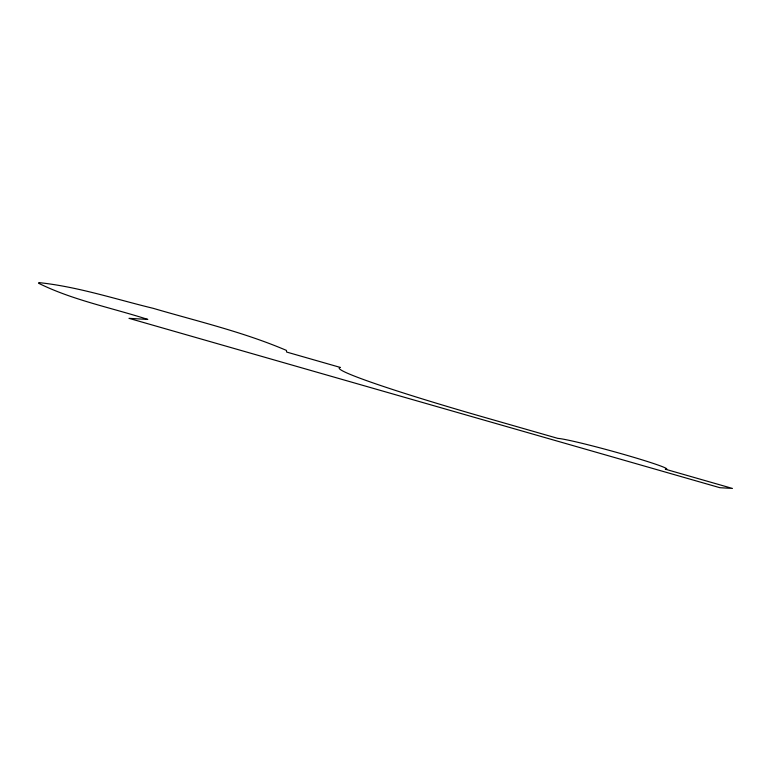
<?xml version="1.0" encoding="UTF-8"?>
<svg xmlns="http://www.w3.org/2000/svg" width="771" height="771" viewBox="0 0 771 771"><rect width="100%" height="100%" fill="white"/><g stroke="black" fill="none" stroke-linecap="round" stroke-linejoin="round"><path stroke-width="1.16" d="M39.215 282.639L38.55 283.227C72.821 300.227 111.458 307.706 147.801 319.425L128.988 318.336L719.902 487.706L732.45 488.438L665.296 469.192A57.218 2.698 15.4 0 0 624.125 454.514A57.218 2.698 15.4 0 0 557.857 438.391L490.713 419.145A195.159 9.194 15.4 0 1 340.319 367.43L286.6 352.039L286.436 350.4C243.578 332.07 197.839 321.391 153.188 308.323C115.419 299.167 77.938 286.754 39.215 282.639"/></g></svg>
